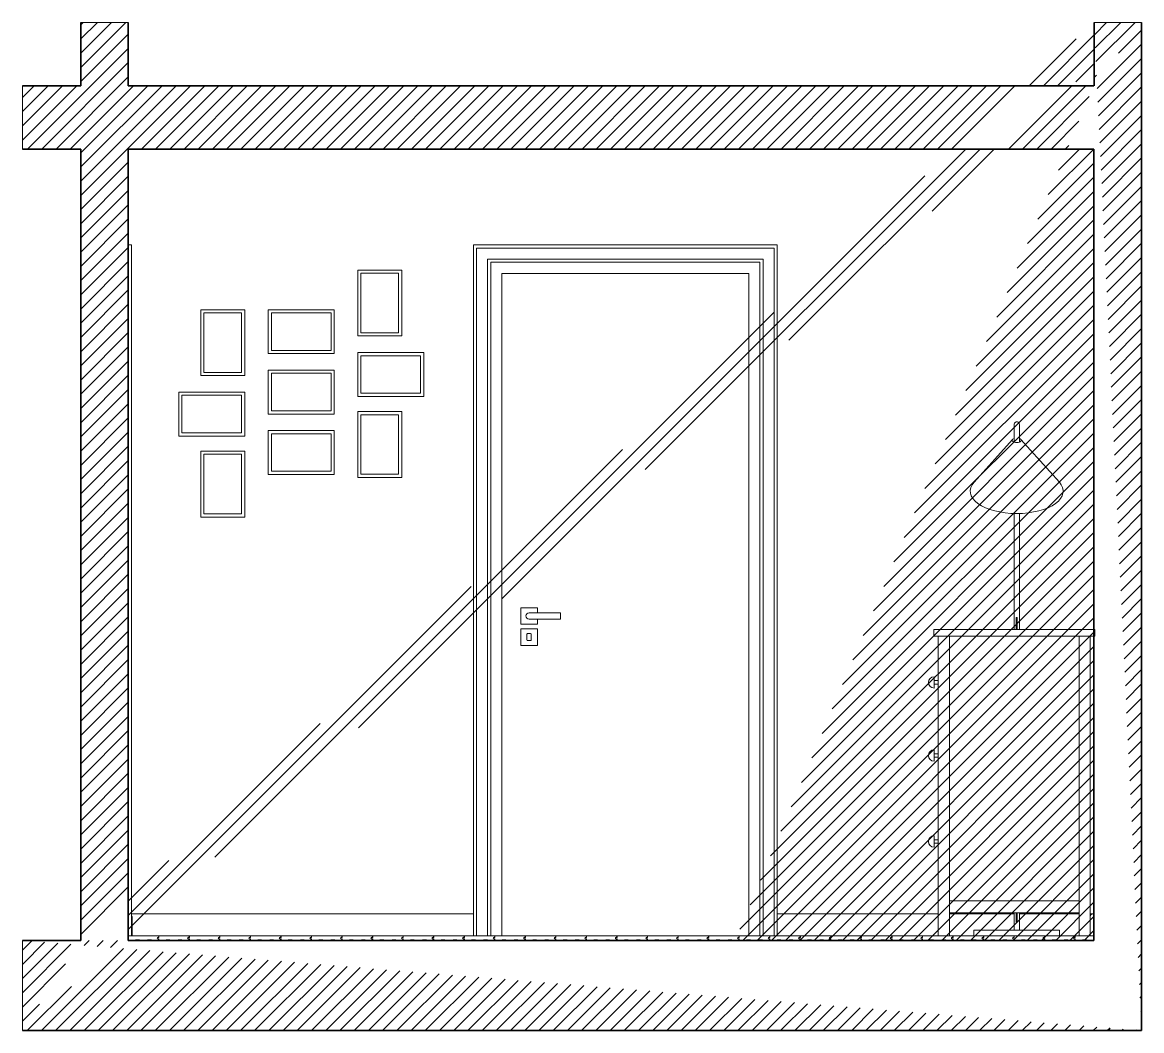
# Model space of a CAD drawing. Header units: millimetres. Extents: x -28732.7 to -28720, y -5761.5 to -5752.1.
# Drawn here: x -28732.738 to -28729.202, y -5755.285 to -5752.1 of the extents above; entities that cross this region are included whole.
import ezdxf

# ---------------------------------------------------------------- set-up
doc = ezdxf.new("R2010")
doc.units = ezdxf.units.MM
doc.layers.get('0').update_dxf_attribs({"lineweight": 13})
doc.layers.get('DEFPOINTS').update_dxf_attribs({"color": 210, "lineweight": 18})
doc.layers.add('A-DOOR-FULL', color=201, linetype='Continuous', lineweight=18)
doc.layers.add('A-SECT-MCUT', color=7, linetype='Continuous', lineweight=35)
doc.layers.add('A-ELEV-MBE4', color=41, linetype='Continuous', lineweight=13, transparency=0.25)
doc.layers.add('A-FURN', color=163, linetype='Continuous', lineweight=13, transparency=0.2)

msp = doc.modelspace()

# ---------------------------------------------------------------- hatches: boundary and pattern name
at = {"layer": 'A-SECT-MCUT', "true_color": 0x939598}
h = msp.add_hatch(dxfattribs=at)
h.set_pattern_fill('ANSI31', color=252, scale=0.01)
h.set_pattern_definition([(45, (-6.325132, -0.29314), (-0.022450640303, 0.022450640303), [])])
h.paths.add_polyline_path([(-28732.403, -5752.4997), (-28732.403, -5754.9997), (-28729.353, -5754.9997), (-28729.353, -5752.4997)], flags=16)
edge = h.paths.add_edge_path()
edge.add_line((-28732.553, -5752.0997), (-28732.403, -5752.0997))
edge.add_line((-28732.553, -5752.0997), (-28732.553, -5752.2997))
edge.add_line((-28732.403, -5752.0997), (-28732.403, -5752.2997))
edge.add_line((-28732.553, -5752.2997), (-28732.7376, -5752.2997))
edge.add_line((-28732.7376, -5752.4997), (-28732.7376, -5752.2997))
edge.add_line((-28732.7376, -5752.4997), (-28732.553, -5752.4997))
edge.add_line((-28732.553, -5752.4997), (-28732.553, -5754.9997))
edge.add_line((-28729.353, -5752.2997), (-28732.403, -5752.2997))
edge.add_line((-28729.3521, -5752.0997), (-28729.3521, -5752.2997))
edge.add_line((-28729.2021, -5752.0997), (-28729.3521, -5752.0997))
edge.add_line((-28729.2021, -5755.2849), (-28729.2021, -5752.0997))
edge.add_line((-28732.7376, -5755.2849), (-28729.2021, -5755.2849))
edge.add_line((-28732.7376, -5754.9997), (-28732.7376, -5755.2849))
edge.add_line((-28732.553, -5754.9997), (-28732.7376, -5754.9997))
edge.add_line((-28732.046, -5754.9997), (-28730.486, -5754.9997))

# ---------------------------------------------------------------- linework, layer by layer
msp.add_line((-28729.353, -5754.9857), (-28729.353, -5754.9997))
for points in [[(-28732.368, -5754.9982), (-28732.38, -5754.9982), (-28732.38, -5754.9997), (-28732.403, -5754.9997), (-28732.403, -5754.9857), (-28732.307, -5754.9857), (-28732.307, -5754.9897), (-28732.309, -5754.9897, 1), (-28732.309, -5754.9957), (-28732.307, -5754.9957), (-28732.307, -5754.9997), (-28732.33, -5754.9997), (-28732.33, -5754.9982), (-28732.342, -5754.9982), (-28732.342, -5754.9997), (-28732.368, -5754.9997)], [(-28732.2715, -5754.9982), (-28732.2835, -5754.9982), (-28732.2835, -5754.9997), (-28732.3065, -5754.9997), (-28732.3065, -5754.9952), (-28732.309, -5754.9952, -1), (-28732.309, -5754.9902), (-28732.3065, -5754.9902), (-28732.3065, -5754.9857), (-28732.2105, -5754.9857), (-28732.2105, -5754.9897), (-28732.2125, -5754.9897, 1), (-28732.2125, -5754.9957), (-28732.2105, -5754.9957), (-28732.2105, -5754.9997), (-28732.2335, -5754.9997), (-28732.2335, -5754.9982), (-28732.2455, -5754.9982), (-28732.2455, -5754.9997), (-28732.2715, -5754.9997)], [(-28732.175, -5754.9982), (-28732.187, -5754.9982), (-28732.187, -5754.9997), (-28732.21, -5754.9997), (-28732.21, -5754.9952), (-28732.2125, -5754.9952, -1), (-28732.2125, -5754.9902), (-28732.21, -5754.9902), (-28732.21, -5754.9857), (-28732.114, -5754.9857), (-28732.114, -5754.9897), (-28732.116, -5754.9897, 1), (-28732.116, -5754.9957), (-28732.114, -5754.9957), (-28732.114, -5754.9997), (-28732.137, -5754.9997), (-28732.137, -5754.9982), (-28732.149, -5754.9982), (-28732.149, -5754.9997), (-28732.175, -5754.9997)], [(-28732.0785, -5754.9982), (-28732.0905, -5754.9982), (-28732.0905, -5754.9997), (-28732.1135, -5754.9997), (-28732.1135, -5754.9952), (-28732.116, -5754.9952, -1), (-28732.116, -5754.9902), (-28732.1135, -5754.9902), (-28732.1135, -5754.9857), (-28732.0175, -5754.9857), (-28732.0175, -5754.9897), (-28732.0195, -5754.9897, 1), (-28732.0195, -5754.9957), (-28732.0175, -5754.9957), (-28732.0175, -5754.9997), (-28732.0405, -5754.9997), (-28732.0405, -5754.9982), (-28732.0525, -5754.9982), (-28732.0525, -5754.9997), (-28732.0785, -5754.9997)], [(-28731.982, -5754.9982), (-28731.994, -5754.9982), (-28731.994, -5754.9997), (-28732.017, -5754.9997), (-28732.017, -5754.9952), (-28732.0195, -5754.9952, -1), (-28732.0195, -5754.9902), (-28732.017, -5754.9902), (-28732.017, -5754.9857), (-28731.921, -5754.9857), (-28731.921, -5754.9897), (-28731.923, -5754.9897, 1), (-28731.923, -5754.9957), (-28731.921, -5754.9957), (-28731.921, -5754.9997), (-28731.944, -5754.9997), (-28731.944, -5754.9982), (-28731.956, -5754.9982), (-28731.956, -5754.9997), (-28731.982, -5754.9997)], [(-28731.8855, -5754.9982), (-28731.8975, -5754.9982), (-28731.8975, -5754.9997), (-28731.9205, -5754.9997), (-28731.9205, -5754.9952), (-28731.923, -5754.9952, -1), (-28731.923, -5754.9902), (-28731.9205, -5754.9902), (-28731.9205, -5754.9857), (-28731.8245, -5754.9857), (-28731.8245, -5754.9897), (-28731.8265, -5754.9897, 1), (-28731.8265, -5754.9957), (-28731.8245, -5754.9957), (-28731.8245, -5754.9997), (-28731.8475, -5754.9997), (-28731.8475, -5754.9982), (-28731.8595, -5754.9982), (-28731.8595, -5754.9997), (-28731.8855, -5754.9997)], [(-28731.789, -5754.9982), (-28731.801, -5754.9982), (-28731.801, -5754.9997), (-28731.824, -5754.9997), (-28731.824, -5754.9952), (-28731.8265, -5754.9952, -1), (-28731.8265, -5754.9902), (-28731.824, -5754.9902), (-28731.824, -5754.9857), (-28731.728, -5754.9857), (-28731.728, -5754.9897), (-28731.73, -5754.9897, 1), (-28731.73, -5754.9957), (-28731.728, -5754.9957), (-28731.728, -5754.9997), (-28731.751, -5754.9997), (-28731.751, -5754.9982), (-28731.763, -5754.9982), (-28731.763, -5754.9997), (-28731.789, -5754.9997)], [(-28731.6925, -5754.9982), (-28731.7045, -5754.9982), (-28731.7045, -5754.9997), (-28731.7275, -5754.9997), (-28731.7275, -5754.9952), (-28731.73, -5754.9952, -1), (-28731.73, -5754.9902), (-28731.7275, -5754.9902), (-28731.7275, -5754.9857), (-28731.6315, -5754.9857), (-28731.6315, -5754.9897), (-28731.6335, -5754.9897, 1), (-28731.6335, -5754.9957), (-28731.6315, -5754.9957), (-28731.6315, -5754.9997), (-28731.6545, -5754.9997), (-28731.6545, -5754.9982), (-28731.6665, -5754.9982), (-28731.6665, -5754.9997), (-28731.6925, -5754.9997)], [(-28731.596, -5754.9982), (-28731.608, -5754.9982), (-28731.608, -5754.9997), (-28731.631, -5754.9997), (-28731.631, -5754.9952), (-28731.6335, -5754.9952, -1), (-28731.6335, -5754.9902), (-28731.631, -5754.9902), (-28731.631, -5754.9857), (-28731.535, -5754.9857), (-28731.535, -5754.9897), (-28731.537, -5754.9897, 1), (-28731.537, -5754.9957), (-28731.535, -5754.9957), (-28731.535, -5754.9997), (-28731.558, -5754.9997), (-28731.558, -5754.9982), (-28731.57, -5754.9982), (-28731.57, -5754.9997), (-28731.596, -5754.9997)], [(-28731.4995, -5754.9982), (-28731.5115, -5754.9982), (-28731.5115, -5754.9997), (-28731.5345, -5754.9997), (-28731.5345, -5754.9952), (-28731.537, -5754.9952, -1), (-28731.537, -5754.9902), (-28731.5345, -5754.9902), (-28731.5345, -5754.9857), (-28731.4385, -5754.9857), (-28731.4385, -5754.9897), (-28731.4405, -5754.9897, 1), (-28731.4405, -5754.9957), (-28731.4385, -5754.9957), (-28731.4385, -5754.9997), (-28731.4615, -5754.9997), (-28731.4615, -5754.9982), (-28731.4735, -5754.9982), (-28731.4735, -5754.9997), (-28731.4995, -5754.9997)], [(-28731.403, -5754.9982), (-28731.415, -5754.9982), (-28731.415, -5754.9997), (-28731.438, -5754.9997), (-28731.438, -5754.9952), (-28731.4405, -5754.9952, -1), (-28731.4405, -5754.9902), (-28731.438, -5754.9902), (-28731.438, -5754.9857), (-28731.342, -5754.9857), (-28731.342, -5754.9897), (-28731.344, -5754.9897, 1), (-28731.344, -5754.9957), (-28731.342, -5754.9957), (-28731.342, -5754.9997), (-28731.365, -5754.9997), (-28731.365, -5754.9982), (-28731.377, -5754.9982), (-28731.377, -5754.9997), (-28731.403, -5754.9997)], [(-28731.3065, -5754.9982), (-28731.3185, -5754.9982), (-28731.3185, -5754.9997), (-28731.3415, -5754.9997), (-28731.3415, -5754.9952), (-28731.344, -5754.9952, -1), (-28731.344, -5754.9902), (-28731.3415, -5754.9902), (-28731.3415, -5754.9857), (-28731.2455, -5754.9857), (-28731.2455, -5754.9897), (-28731.2475, -5754.9897, 1), (-28731.2475, -5754.9957), (-28731.2455, -5754.9957), (-28731.2455, -5754.9997), (-28731.2685, -5754.9997), (-28731.2685, -5754.9982), (-28731.2805, -5754.9982), (-28731.2805, -5754.9997), (-28731.3065, -5754.9997)], [(-28731.21, -5754.9982), (-28731.222, -5754.9982), (-28731.222, -5754.9997), (-28731.245, -5754.9997), (-28731.245, -5754.9952), (-28731.2475, -5754.9952, -1), (-28731.2475, -5754.9902), (-28731.245, -5754.9902), (-28731.245, -5754.9857), (-28731.149, -5754.9857), (-28731.149, -5754.9897), (-28731.151, -5754.9897, 1), (-28731.151, -5754.9957), (-28731.149, -5754.9957), (-28731.149, -5754.9997), (-28731.172, -5754.9997), (-28731.172, -5754.9982), (-28731.184, -5754.9982), (-28731.184, -5754.9997), (-28731.21, -5754.9997)], [(-28731.1135, -5754.9982), (-28731.1255, -5754.9982), (-28731.1255, -5754.9997), (-28731.1485, -5754.9997), (-28731.1485, -5754.9952), (-28731.151, -5754.9952, -1), (-28731.151, -5754.9902), (-28731.1485, -5754.9902), (-28731.1485, -5754.9857), (-28731.0525, -5754.9857), (-28731.0525, -5754.9897), (-28731.0545, -5754.9897, 1), (-28731.0545, -5754.9957), (-28731.0525, -5754.9957), (-28731.0525, -5754.9997), (-28731.0755, -5754.9997), (-28731.0755, -5754.9982), (-28731.0875, -5754.9982), (-28731.0875, -5754.9997), (-28731.1135, -5754.9997)], [(-28731.017, -5754.9982), (-28731.029, -5754.9982), (-28731.029, -5754.9997), (-28731.052, -5754.9997), (-28731.052, -5754.9952), (-28731.0545, -5754.9952, -1), (-28731.0545, -5754.9902), (-28731.052, -5754.9902), (-28731.052, -5754.9857), (-28730.956, -5754.9857), (-28730.956, -5754.9897), (-28730.958, -5754.9897, 1), (-28730.958, -5754.9957), (-28730.956, -5754.9957), (-28730.956, -5754.9997), (-28730.979, -5754.9997), (-28730.979, -5754.9982), (-28730.991, -5754.9982), (-28730.991, -5754.9997), (-28731.017, -5754.9997)], [(-28730.9205, -5754.9982), (-28730.9325, -5754.9982), (-28730.9325, -5754.9997), (-28730.9555, -5754.9997), (-28730.9555, -5754.9952), (-28730.958, -5754.9952, -1), (-28730.958, -5754.9902), (-28730.9555, -5754.9902), (-28730.9555, -5754.9857), (-28730.8595, -5754.9857), (-28730.8595, -5754.9897), (-28730.8615, -5754.9897, 1), (-28730.8615, -5754.9957), (-28730.8595, -5754.9957), (-28730.8595, -5754.9997), (-28730.8825, -5754.9997), (-28730.8825, -5754.9982), (-28730.8945, -5754.9982), (-28730.8945, -5754.9997), (-28730.9205, -5754.9997)], [(-28730.824, -5754.9982), (-28730.836, -5754.9982), (-28730.836, -5754.9997), (-28730.859, -5754.9997), (-28730.859, -5754.9952), (-28730.8615, -5754.9952, -1), (-28730.8615, -5754.9902), (-28730.859, -5754.9902), (-28730.859, -5754.9857), (-28730.763, -5754.9857), (-28730.763, -5754.9897), (-28730.765, -5754.9897, 1), (-28730.765, -5754.9957), (-28730.763, -5754.9957), (-28730.763, -5754.9997), (-28730.786, -5754.9997), (-28730.786, -5754.9982), (-28730.798, -5754.9982), (-28730.798, -5754.9997), (-28730.824, -5754.9997)], [(-28730.7275, -5754.9982), (-28730.7395, -5754.9982), (-28730.7395, -5754.9997), (-28730.7625, -5754.9997), (-28730.7625, -5754.9952), (-28730.765, -5754.9952, -1), (-28730.765, -5754.9902), (-28730.7625, -5754.9902), (-28730.7625, -5754.9857), (-28730.6665, -5754.9857), (-28730.6665, -5754.9897), (-28730.6685, -5754.9897, 1), (-28730.6685, -5754.9957), (-28730.6665, -5754.9957), (-28730.6665, -5754.9997), (-28730.6895, -5754.9997), (-28730.6895, -5754.9982), (-28730.7015, -5754.9982), (-28730.7015, -5754.9997), (-28730.7275, -5754.9997)], [(-28730.631, -5754.9982), (-28730.643, -5754.9982), (-28730.643, -5754.9997), (-28730.666, -5754.9997), (-28730.666, -5754.9952), (-28730.6685, -5754.9952, -1), (-28730.6685, -5754.9902), (-28730.666, -5754.9902), (-28730.666, -5754.9857), (-28730.57, -5754.9857), (-28730.57, -5754.9897), (-28730.572, -5754.9897, 1), (-28730.572, -5754.9957), (-28730.57, -5754.9957), (-28730.57, -5754.9997), (-28730.593, -5754.9997), (-28730.593, -5754.9982), (-28730.605, -5754.9982), (-28730.605, -5754.9997), (-28730.631, -5754.9997)], [(-28730.5345, -5754.9982), (-28730.5465, -5754.9982), (-28730.5465, -5754.9997), (-28730.5695, -5754.9997), (-28730.5695, -5754.9952), (-28730.572, -5754.9952, -1), (-28730.572, -5754.9902), (-28730.5695, -5754.9902), (-28730.5695, -5754.9857), (-28730.4735, -5754.9857), (-28730.4735, -5754.9897), (-28730.4755, -5754.9897, 1), (-28730.4755, -5754.9957), (-28730.4735, -5754.9957), (-28730.4735, -5754.9997), (-28730.4965, -5754.9997), (-28730.4965, -5754.9982), (-28730.5085, -5754.9982), (-28730.5085, -5754.9997), (-28730.5345, -5754.9997)], [(-28730.438, -5754.9982), (-28730.45, -5754.9982), (-28730.45, -5754.9997), (-28730.473, -5754.9997), (-28730.473, -5754.9952), (-28730.4755, -5754.9952, -1), (-28730.4755, -5754.9902), (-28730.473, -5754.9902), (-28730.473, -5754.9857), (-28730.377, -5754.9857), (-28730.377, -5754.9897), (-28730.379, -5754.9897, 1), (-28730.379, -5754.9957), (-28730.377, -5754.9957), (-28730.377, -5754.9997), (-28730.4, -5754.9997), (-28730.4, -5754.9982), (-28730.412, -5754.9982), (-28730.412, -5754.9997), (-28730.438, -5754.9997)], [(-28730.3415, -5754.9982), (-28730.3535, -5754.9982), (-28730.3535, -5754.9997), (-28730.3765, -5754.9997), (-28730.3765, -5754.9952), (-28730.379, -5754.9952, -1), (-28730.379, -5754.9902), (-28730.3765, -5754.9902), (-28730.3765, -5754.9857), (-28730.2805, -5754.9857), (-28730.2805, -5754.9897), (-28730.2825, -5754.9897, 1), (-28730.2825, -5754.9957), (-28730.2805, -5754.9957), (-28730.2805, -5754.9997), (-28730.3035, -5754.9997), (-28730.3035, -5754.9982), (-28730.3155, -5754.9982), (-28730.3155, -5754.9997), (-28730.3415, -5754.9997)], [(-28730.245, -5754.9982), (-28730.257, -5754.9982), (-28730.257, -5754.9997), (-28730.28, -5754.9997), (-28730.28, -5754.9952), (-28730.2825, -5754.9952, -1), (-28730.2825, -5754.9902), (-28730.28, -5754.9902), (-28730.28, -5754.9857), (-28730.184, -5754.9857), (-28730.184, -5754.9897), (-28730.186, -5754.9897, 1), (-28730.186, -5754.9957), (-28730.184, -5754.9957), (-28730.184, -5754.9997), (-28730.207, -5754.9997), (-28730.207, -5754.9982), (-28730.219, -5754.9982), (-28730.219, -5754.9997), (-28730.245, -5754.9997)], [(-28730.1485, -5754.9982), (-28730.1605, -5754.9982), (-28730.1605, -5754.9997), (-28730.1835, -5754.9997), (-28730.1835, -5754.9952), (-28730.186, -5754.9952, -1), (-28730.186, -5754.9902), (-28730.1835, -5754.9902), (-28730.1835, -5754.9857), (-28730.0875, -5754.9857), (-28730.0875, -5754.9897), (-28730.0895, -5754.9897, 1), (-28730.0895, -5754.9957), (-28730.0875, -5754.9957), (-28730.0875, -5754.9997), (-28730.1105, -5754.9997), (-28730.1105, -5754.9982), (-28730.1225, -5754.9982), (-28730.1225, -5754.9997), (-28730.1485, -5754.9997)], [(-28730.052, -5754.9982), (-28730.064, -5754.9982), (-28730.064, -5754.9997), (-28730.087, -5754.9997), (-28730.087, -5754.9952), (-28730.0895, -5754.9952, -1), (-28730.0895, -5754.9902), (-28730.087, -5754.9902), (-28730.087, -5754.9857), (-28729.991, -5754.9857), (-28729.991, -5754.9897), (-28729.993, -5754.9897, 1), (-28729.993, -5754.9957), (-28729.991, -5754.9957), (-28729.991, -5754.9997), (-28730.014, -5754.9997), (-28730.014, -5754.9982), (-28730.026, -5754.9982), (-28730.026, -5754.9997), (-28730.052, -5754.9997)], [(-28729.9555, -5754.9982), (-28729.9675, -5754.9982), (-28729.9675, -5754.9997), (-28729.9905, -5754.9997), (-28729.9905, -5754.9952), (-28729.993, -5754.9952, -1), (-28729.993, -5754.9902), (-28729.9905, -5754.9902), (-28729.9905, -5754.9857), (-28729.8945, -5754.9857), (-28729.8945, -5754.9897), (-28729.8965, -5754.9897, 1), (-28729.8965, -5754.9957), (-28729.8945, -5754.9957), (-28729.8945, -5754.9997), (-28729.9175, -5754.9997), (-28729.9175, -5754.9982), (-28729.9295, -5754.9982), (-28729.9295, -5754.9997), (-28729.9555, -5754.9997)], [(-28729.859, -5754.9982), (-28729.871, -5754.9982), (-28729.871, -5754.9997), (-28729.894, -5754.9997), (-28729.894, -5754.9952), (-28729.8965, -5754.9952, -1), (-28729.8965, -5754.9902), (-28729.894, -5754.9902), (-28729.894, -5754.9857), (-28729.798, -5754.9857), (-28729.798, -5754.9897), (-28729.8, -5754.9897, 1), (-28729.8, -5754.9957), (-28729.798, -5754.9957), (-28729.798, -5754.9997), (-28729.821, -5754.9997), (-28729.821, -5754.9982), (-28729.833, -5754.9982), (-28729.833, -5754.9997), (-28729.859, -5754.9997)], [(-28729.7625, -5754.9982), (-28729.7745, -5754.9982), (-28729.7745, -5754.9997), (-28729.7975, -5754.9997), (-28729.7975, -5754.9952), (-28729.8, -5754.9952, -1), (-28729.8, -5754.9902), (-28729.7975, -5754.9902), (-28729.7975, -5754.9857), (-28729.7015, -5754.9857), (-28729.7015, -5754.9897), (-28729.7035, -5754.9897, 1), (-28729.7035, -5754.9957), (-28729.7015, -5754.9957), (-28729.7015, -5754.9997), (-28729.7245, -5754.9997), (-28729.7245, -5754.9982), (-28729.7365, -5754.9982), (-28729.7365, -5754.9997), (-28729.7625, -5754.9997)], [(-28729.666, -5754.9982), (-28729.678, -5754.9982), (-28729.678, -5754.9997), (-28729.701, -5754.9997), (-28729.701, -5754.9952), (-28729.7035, -5754.9952, -1), (-28729.7035, -5754.9902), (-28729.701, -5754.9902), (-28729.701, -5754.9857), (-28729.605, -5754.9857), (-28729.605, -5754.9897), (-28729.607, -5754.9897, 1), (-28729.607, -5754.9957), (-28729.605, -5754.9957), (-28729.605, -5754.9997), (-28729.628, -5754.9997), (-28729.628, -5754.9982), (-28729.64, -5754.9982), (-28729.64, -5754.9997), (-28729.666, -5754.9997)], [(-28729.5695, -5754.9982), (-28729.5815, -5754.9982), (-28729.5815, -5754.9997), (-28729.6045, -5754.9997), (-28729.6045, -5754.9952), (-28729.607, -5754.9952, -1), (-28729.607, -5754.9902), (-28729.6045, -5754.9902), (-28729.6045, -5754.9857), (-28729.5085, -5754.9857), (-28729.5085, -5754.9897), (-28729.5105, -5754.9897, 1), (-28729.5105, -5754.9957), (-28729.5085, -5754.9957), (-28729.5085, -5754.9997), (-28729.5315, -5754.9997), (-28729.5315, -5754.9982), (-28729.5435, -5754.9982), (-28729.5435, -5754.9997), (-28729.5695, -5754.9997)], [(-28729.473, -5754.9982), (-28729.485, -5754.9982), (-28729.485, -5754.9997), (-28729.508, -5754.9997), (-28729.508, -5754.9952), (-28729.5105, -5754.9952, -1), (-28729.5105, -5754.9902), (-28729.508, -5754.9902), (-28729.508, -5754.9857), (-28729.412, -5754.9857), (-28729.412, -5754.9897), (-28729.414, -5754.9897, 1), (-28729.414, -5754.9957), (-28729.412, -5754.9957), (-28729.412, -5754.9997), (-28729.435, -5754.9997), (-28729.435, -5754.9982), (-28729.447, -5754.9982), (-28729.447, -5754.9997), (-28729.473, -5754.9997)]]:
    msp.add_lwpolyline(points, format="xyb", close=True)
msp.add_lwpolyline([(-28729.353, -5754.9997), (-28729.3765, -5754.9997), (-28729.3765, -5754.9982), (-28729.3885, -5754.9982), (-28729.3885, -5754.9997), (-28729.4115, -5754.9997), (-28729.4115, -5754.9952), (-28729.414, -5754.9952, -1), (-28729.414, -5754.9902), (-28729.4115, -5754.9902), (-28729.4115, -5754.9857), (-28729.353, -5754.9857)], format="xyb")
at = {"layer": 'A-DOOR-FULL'}
for p, q in [((-28732.403, -5752.8022), (-28732.393, -5752.8022)), ((-28732.393, -5752.8022), (-28732.3929, -5754.9857)), ((-28730.353, -5752.8027), (-28731.313, -5752.8027)), ((-28731.313, -5752.8027), (-28731.313, -5754.9857)), ((-28731.303, -5752.8127), (-28731.303, -5754.9857)), ((-28730.363, -5752.8127), (-28731.303, -5752.8127)), ((-28730.363, -5752.8127), (-28730.363, -5754.9857)), ((-28730.353, -5752.8027), (-28730.353, -5754.9857)), ((-28731.268, -5752.8477), (-28731.268, -5754.9857)), ((-28730.398, -5752.8477), (-28731.268, -5752.8477)), ((-28731.258, -5752.8577), (-28731.258, -5754.9857)), ((-28730.408, -5752.8577), (-28731.258, -5752.8577)), ((-28730.408, -5752.8577), (-28730.408, -5754.9857)), ((-28730.398, -5752.8477), (-28730.398, -5754.9857)), ((-28730.443, -5752.8927), (-28731.223, -5752.8927)), ((-28731.223, -5752.8927), (-28731.223, -5754.9857)), ((-28730.443, -5752.8927), (-28730.443, -5754.9857))]:
    msp.add_line(p, q, dxfattribs=at)
for points in [[(-28731.163, -5753.9488), (-28731.1109, -5753.9488)], [(-28731.163, -5753.9488), (-28731.163, -5754.0008), (-28731.1109, -5754.0008), (-28731.1109, -5753.9847)], [(-28731.1109, -5753.9649), (-28731.1109, -5753.9488)], [(-28731.137, -5753.9649), (-28731.038, -5753.9649)], [(-28731.137, -5753.9847), (-28731.038, -5753.9847)], [(-28731.038, -5753.9649), (-28731.038, -5753.9847)], [(-28731.163, -5754.0157), (-28731.1109, -5754.0157), (-28731.1109, -5754.0678), (-28731.163, -5754.0678)], [(-28731.163, -5754.0157), (-28731.163, -5754.0678)], [(-28731.1439, -5754.0328), (-28731.1439, -5754.0507)], [(-28731.132, -5754.0308), (-28731.1419, -5754.0308)], [(-28731.132, -5754.0527), (-28731.1419, -5754.0527)], [(-28731.13, -5754.0328), (-28731.13, -5754.0507)]]:
    msp.add_lwpolyline(points, dxfattribs=at)
msp.add_arc((-28731.137, -5753.9748), 0.00992, 90, 270, dxfattribs=at)
for points in [[(-28731.1419, -5754.0308), (-28731.1428, -5754.0308), (-28731.1439, -5754.0319), (-28731.1439, -5754.0328)], [(-28731.1419, -5754.0527), (-28731.1428, -5754.0527), (-28731.1439, -5754.0516), (-28731.1439, -5754.0507)], [(-28731.13, -5754.0328), (-28731.13, -5754.0319), (-28731.1311, -5754.0308), (-28731.132, -5754.0308)], [(-28731.13, -5754.0507), (-28731.13, -5754.0516), (-28731.1311, -5754.0527), (-28731.132, -5754.0527)]]:
    msp.add_open_spline(points, degree=3, dxfattribs=at)
at = {"layer": 'A-ELEV-MBE4'}
for p, q in [((-28729.6047, -5753.3675), (-28729.6051, -5753.3693)), ((-28729.6051, -5753.3693), (-28729.6051, -5753.3703)), ((-28729.6051, -5753.3704), (-28729.6051, -5753.3703)), ((-28729.6051, -5753.3703), (-28729.6051, -5753.3703)), ((-28729.6051, -5753.3703), (-28729.6051, -5753.3703)), ((-28729.6051, -5753.3703), (-28729.6051, -5753.3704)), ((-28729.6051, -5753.3705), (-28729.6051, -5753.3704)), ((-28729.6051, -5753.3704), (-28729.6051, -5753.3704)), ((-28729.6051, -5753.3704), (-28729.6051, -5753.3705)), ((-28729.6051, -5753.3706), (-28729.6051, -5753.3705)), ((-28729.6051, -5753.3705), (-28729.6051, -5753.3705)), ((-28729.6051, -5753.3705), (-28729.6051, -5753.3707)), ((-28729.6051, -5753.3707), (-28729.6051, -5753.3706)), ((-28729.6051, -5753.3709), (-28729.6051, -5753.3707)), ((-28729.6051, -5753.3707), (-28729.6051, -5753.3746)), ((-28729.6051, -5753.371), (-28729.6051, -5753.3709)), ((-28729.6051, -5753.3712), (-28729.6051, -5753.371)), ((-28729.6051, -5753.3715), (-28729.6051, -5753.3712)), ((-28729.6051, -5753.3717), (-28729.6051, -5753.3715)), ((-28729.6051, -5753.3719), (-28729.6051, -5753.3717)), ((-28729.6051, -5753.3722), (-28729.6051, -5753.3719)), ((-28729.6051, -5753.3725), (-28729.6051, -5753.3722)), ((-28729.6051, -5753.3728), (-28729.6051, -5753.3725)), ((-28729.6051, -5753.3731), (-28729.6051, -5753.3728)), ((-28729.6051, -5753.3735), (-28729.6051, -5753.3731)), ((-28729.6051, -5753.3738), (-28729.6051, -5753.3735)), ((-28729.6051, -5753.3742), (-28729.6051, -5753.3738)), ((-28729.6051, -5753.3745), (-28729.6051, -5753.3742)), ((-28729.6051, -5753.3749), (-28729.6051, -5753.3745)), ((-28729.6051, -5753.3746), (-28729.6051, -5753.3821)), ((-28729.6051, -5753.3753), (-28729.6051, -5753.3749)), ((-28729.6051, -5753.3757), (-28729.6051, -5753.3753)), ((-28729.6051, -5753.3761), (-28729.6051, -5753.3757)), ((-28729.6051, -5753.3765), (-28729.6051, -5753.3761)), ((-28729.6051, -5753.3769), (-28729.6051, -5753.3765)), ((-28729.6051, -5753.3773), (-28729.6051, -5753.3769)), ((-28729.6051, -5753.3777), (-28729.6051, -5753.3773)), ((-28729.6051, -5753.3782), (-28729.6051, -5753.3777)), ((-28729.6051, -5753.3786), (-28729.6051, -5753.3782)), ((-28729.6051, -5753.3791), (-28729.6051, -5753.3786)), ((-28729.6051, -5753.3795), (-28729.6051, -5753.3791)), ((-28729.6051, -5753.38), (-28729.6051, -5753.3795)), ((-28729.6051, -5753.3805), (-28729.6051, -5753.38)), ((-28729.6051, -5753.381), (-28729.6051, -5753.3805)), ((-28729.6051, -5753.3815), (-28729.6051, -5753.381)), ((-28729.6051, -5753.3821), (-28729.6051, -5753.3815)), ((-28729.6051, -5753.3826), (-28729.6051, -5753.3821)), ((-28729.6051, -5753.3821), (-28729.6051, -5753.3935)), ((-28729.6051, -5753.3832), (-28729.6051, -5753.3826)), ((-28729.6051, -5753.3838), (-28729.6051, -5753.3832)), ((-28729.6051, -5753.3844), (-28729.6051, -5753.3838)), ((-28729.6051, -5753.385), (-28729.6051, -5753.3844)), ((-28729.6051, -5753.3856), (-28729.6051, -5753.385)), ((-28729.6051, -5753.3863), (-28729.6051, -5753.3856)), ((-28729.6051, -5753.387), (-28729.6051, -5753.3863)), ((-28729.6051, -5753.3876), (-28729.6051, -5753.387)), ((-28729.6051, -5753.3884), (-28729.6051, -5753.3876)), ((-28729.6051, -5753.3891), (-28729.6051, -5753.3884)), ((-28729.6051, -5753.3898), (-28729.6051, -5753.3891)), ((-28729.6051, -5753.3906), (-28729.6051, -5753.3898)), ((-28729.6039, -5753.3659), (-28729.6047, -5753.3675)), ((-28729.6029, -5753.3645), (-28729.6039, -5753.3659)), ((-28729.6016, -5753.3633), (-28729.6029, -5753.3645)), ((-28729.6, -5753.3625), (-28729.6016, -5753.3633)), ((-28729.5983, -5753.3619), (-28729.6, -5753.3625)), ((-28729.5966, -5753.3618), (-28729.5983, -5753.3619)), ((-28729.5946, -5753.362), (-28729.5966, -5753.3618)), ((-28729.5925, -5753.3628), (-28729.5946, -5753.362)), ((-28729.5913, -5753.3636), (-28729.5925, -5753.3628)), ((-28729.59, -5753.3648), (-28729.5913, -5753.3636)), ((-28729.589, -5753.3662), (-28729.59, -5753.3648)), ((-28729.5884, -5753.3679), (-28729.589, -5753.3662)), ((-28729.588, -5753.3696), (-28729.5884, -5753.3679)), ((-28729.588, -5753.3703), (-28729.588, -5753.3696)), ((-28729.588, -5753.3704), (-28729.588, -5753.3703)), ((-28729.588, -5753.3703), (-28729.588, -5753.3703)), ((-28729.588, -5753.3703), (-28729.588, -5753.3703)), ((-28729.588, -5753.3703), (-28729.588, -5753.3704)), ((-28729.588, -5753.3705), (-28729.588, -5753.3704)), ((-28729.588, -5753.3704), (-28729.588, -5753.3704)), ((-28729.588, -5753.3704), (-28729.588, -5753.3705)), ((-28729.588, -5753.3706), (-28729.588, -5753.3705)), ((-28729.588, -5753.3705), (-28729.588, -5753.3705)), ((-28729.588, -5753.3705), (-28729.588, -5753.3707)), ((-28729.588, -5753.3707), (-28729.588, -5753.3706)), ((-28729.588, -5753.3709), (-28729.588, -5753.3707)), ((-28729.588, -5753.3707), (-28729.588, -5753.3746)), ((-28729.588, -5753.371), (-28729.588, -5753.3709)), ((-28729.588, -5753.3712), (-28729.588, -5753.371)), ((-28729.588, -5753.3715), (-28729.588, -5753.3712)), ((-28729.588, -5753.3717), (-28729.588, -5753.3715)), ((-28729.588, -5753.3719), (-28729.588, -5753.3717)), ((-28729.588, -5753.3722), (-28729.588, -5753.3719)), ((-28729.588, -5753.3725), (-28729.588, -5753.3722)), ((-28729.588, -5753.3728), (-28729.588, -5753.3725)), ((-28729.588, -5753.3731), (-28729.588, -5753.3728)), ((-28729.588, -5753.3735), (-28729.588, -5753.3731)), ((-28729.588, -5753.3738), (-28729.588, -5753.3735)), ((-28729.588, -5753.3742), (-28729.588, -5753.3738)), ((-28729.588, -5753.3745), (-28729.588, -5753.3742)), ((-28729.588, -5753.3749), (-28729.588, -5753.3745)), ((-28729.588, -5753.3746), (-28729.588, -5753.3821)), ((-28729.588, -5753.3753), (-28729.588, -5753.3749)), ((-28729.588, -5753.3757), (-28729.588, -5753.3753)), ((-28729.588, -5753.3761), (-28729.588, -5753.3757)), ((-28729.588, -5753.3765), (-28729.588, -5753.3761)), ((-28729.588, -5753.3769), (-28729.588, -5753.3765)), ((-28729.588, -5753.3773), (-28729.588, -5753.3769)), ((-28729.588, -5753.3777), (-28729.588, -5753.3773)), ((-28729.588, -5753.3782), (-28729.588, -5753.3777)), ((-28729.588, -5753.3786), (-28729.588, -5753.3782)), ((-28729.588, -5753.3791), (-28729.588, -5753.3786)), ((-28729.588, -5753.3795), (-28729.588, -5753.3791)), ((-28729.588, -5753.38), (-28729.588, -5753.3795)), ((-28729.588, -5753.3805), (-28729.588, -5753.38)), ((-28729.588, -5753.381), (-28729.588, -5753.3805)), ((-28729.588, -5753.3815), (-28729.588, -5753.381)), ((-28729.588, -5753.3821), (-28729.588, -5753.3815)), ((-28729.588, -5753.3826), (-28729.588, -5753.3821)), ((-28729.588, -5753.3821), (-28729.588, -5753.3935)), ((-28729.588, -5753.3832), (-28729.588, -5753.3826)), ((-28729.588, -5753.3838), (-28729.588, -5753.3832)), ((-28729.588, -5753.3844), (-28729.588, -5753.3838)), ((-28729.588, -5753.385), (-28729.588, -5753.3844)), ((-28729.588, -5753.3856), (-28729.588, -5753.385)), ((-28729.588, -5753.3863), (-28729.588, -5753.3856)), ((-28729.588, -5753.387), (-28729.588, -5753.3863)), ((-28729.588, -5753.3876), (-28729.588, -5753.387)), ((-28729.588, -5753.3884), (-28729.588, -5753.3876)), ((-28729.588, -5753.3891), (-28729.588, -5753.3884)), ((-28729.588, -5753.3898), (-28729.588, -5753.3891)), ((-28729.588, -5753.3906), (-28729.588, -5753.3898)), ((-28729.6099, -5753.417), (-28729.7313, -5753.5526)), ((-28729.6051, -5753.3913), (-28729.6051, -5753.3906)), ((-28729.6051, -5753.3921), (-28729.6051, -5753.3913)), ((-28729.6051, -5753.3929), (-28729.6051, -5753.3921)), ((-28729.6051, -5753.3937), (-28729.6051, -5753.3929)), ((-28729.6051, -5753.3935), (-28729.6051, -5753.4087)), ((-28729.6051, -5753.3946), (-28729.6051, -5753.3937)), ((-28729.6051, -5753.3954), (-28729.6051, -5753.3946)), ((-28729.6051, -5753.3963), (-28729.6051, -5753.3954)), ((-28729.6051, -5753.3972), (-28729.6051, -5753.3963)), ((-28729.6051, -5753.398), (-28729.6051, -5753.3972)), ((-28729.6051, -5753.3989), (-28729.6051, -5753.398)), ((-28729.6051, -5753.3999), (-28729.6051, -5753.3989)), ((-28729.6051, -5753.4008), (-28729.6051, -5753.3999)), ((-28729.6051, -5753.4017), (-28729.6051, -5753.4008)), ((-28729.6051, -5753.4027), (-28729.6051, -5753.4017)), ((-28729.6051, -5753.4036), (-28729.6051, -5753.4027)), ((-28729.6051, -5753.4046), (-28729.6051, -5753.4036)), ((-28729.6051, -5753.4056), (-28729.6051, -5753.4046)), ((-28729.6051, -5753.4066), (-28729.6051, -5753.4056)), ((-28729.6051, -5753.4076), (-28729.6051, -5753.4066)), ((-28729.6051, -5753.4087), (-28729.6051, -5753.4076)), ((-28729.6051, -5753.4097), (-28729.6051, -5753.4087)), ((-28729.6051, -5753.4087), (-28729.6051, -5753.425)), ((-28729.6051, -5753.4108), (-28729.6051, -5753.4097)), ((-28729.6051, -5753.4119), (-28729.6051, -5753.4108)), ((-28729.6051, -5753.4129), (-28729.6051, -5753.4119)), ((-28729.6051, -5753.414), (-28729.6051, -5753.4129)), ((-28729.6051, -5753.4151), (-28729.6051, -5753.414)), ((-28729.6051, -5753.4163), (-28729.6051, -5753.4151)), ((-28729.6051, -5753.4174), (-28729.6051, -5753.4163)), ((-28729.6051, -5753.4185), (-28729.6051, -5753.4174)), ((-28729.6051, -5753.4197), (-28729.6051, -5753.4185)), ((-28729.6051, -5753.4209), (-28729.6051, -5753.4197)), ((-28729.6051, -5753.4221), (-28729.6051, -5753.4209)), ((-28729.6051, -5753.4232), (-28729.6051, -5753.4221)), ((-28729.6051, -5753.4244), (-28729.6051, -5753.4232)), ((-28729.6051, -5753.4255), (-28729.6051, -5753.4244)), ((-28729.588, -5753.3913), (-28729.588, -5753.3906)), ((-28729.588, -5753.3921), (-28729.588, -5753.3913)), ((-28729.588, -5753.3929), (-28729.588, -5753.3921)), ((-28729.588, -5753.3937), (-28729.588, -5753.3929)), ((-28729.588, -5753.3935), (-28729.588, -5753.4087)), ((-28729.588, -5753.3946), (-28729.588, -5753.3937)), ((-28729.588, -5753.3954), (-28729.588, -5753.3946)), ((-28729.588, -5753.3963), (-28729.588, -5753.3954)), ((-28729.588, -5753.3972), (-28729.588, -5753.3963)), ((-28729.588, -5753.398), (-28729.588, -5753.3972)), ((-28729.588, -5753.3989), (-28729.588, -5753.398)), ((-28729.588, -5753.3999), (-28729.588, -5753.3989)), ((-28729.588, -5753.4008), (-28729.588, -5753.3999)), ((-28729.588, -5753.4017), (-28729.588, -5753.4008)), ((-28729.588, -5753.4027), (-28729.588, -5753.4017)), ((-28729.588, -5753.4036), (-28729.588, -5753.4027)), ((-28729.588, -5753.4046), (-28729.588, -5753.4036)), ((-28729.588, -5753.4056), (-28729.588, -5753.4046)), ((-28729.588, -5753.4066), (-28729.588, -5753.4056)), ((-28729.588, -5753.4076), (-28729.588, -5753.4066)), ((-28729.588, -5753.4087), (-28729.588, -5753.4076)), ((-28729.588, -5753.4097), (-28729.588, -5753.4087)), ((-28729.588, -5753.4087), (-28729.588, -5753.425)), ((-28729.588, -5753.4108), (-28729.588, -5753.4097)), ((-28729.588, -5753.4119), (-28729.588, -5753.4108)), ((-28729.588, -5753.4129), (-28729.588, -5753.4119)), ((-28729.588, -5753.414), (-28729.588, -5753.4129)), ((-28729.588, -5753.4151), (-28729.588, -5753.414)), ((-28729.588, -5753.4163), (-28729.588, -5753.4151)), ((-28729.588, -5753.4174), (-28729.588, -5753.4163)), ((-28729.588, -5753.4185), (-28729.588, -5753.4174)), ((-28729.588, -5753.4197), (-28729.588, -5753.4185)), ((-28729.588, -5753.4209), (-28729.588, -5753.4197)), ((-28729.588, -5753.4221), (-28729.588, -5753.4209)), ((-28729.588, -5753.4232), (-28729.588, -5753.4221)), ((-28729.588, -5753.4244), (-28729.588, -5753.4232)), ((-28729.588, -5753.4255), (-28729.588, -5753.4244)), ((-28729.4618, -5753.5526), (-28729.5832, -5753.417)), ((-28729.6051, -5753.6522), (-28729.6051, -5753.6512)), ((-28729.6051, -5753.6512), (-28729.6051, -5753.6512)), ((-28729.6051, -5753.6531), (-28729.6051, -5753.6522)), ((-28729.6051, -5753.6541), (-28729.6051, -5753.6531)), ((-28729.6051, -5753.655), (-28729.6051, -5753.6541)), ((-28729.6051, -5753.656), (-28729.6051, -5753.655)), ((-28729.6051, -5753.657), (-28729.6051, -5753.656)), ((-28729.6051, -5753.658), (-28729.6051, -5753.657)), ((-28729.6051, -5753.659), (-28729.6051, -5753.658)), ((-28729.6051, -5753.66), (-28729.6051, -5753.659)), ((-28729.6051, -5753.661), (-28729.6051, -5753.66)), ((-28729.6051, -5753.6621), (-28729.6051, -5753.661)), ((-28729.6051, -5753.6631), (-28729.6051, -5753.6621)), ((-28729.6051, -5753.6642), (-28729.6051, -5753.6631)), ((-28729.6051, -5753.6653), (-28729.6051, -5753.6642)), ((-28729.6051, -5753.6664), (-28729.6051, -5753.6653)), ((-28729.6051, -5753.6675), (-28729.6051, -5753.6664)), ((-28729.6051, -5753.6687), (-28729.6051, -5753.6675)), ((-28729.6051, -5753.6698), (-28729.6051, -5753.6687)), ((-28729.6051, -5753.671), (-28729.6051, -5753.6698)), ((-28729.6051, -5753.6722), (-28729.6051, -5753.671)), ((-28729.6051, -5753.6841), (-28729.6051, -5753.6722)), ((-28729.588, -5753.6522), (-28729.588, -5753.6512)), ((-28729.588, -5753.6512), (-28729.588, -5753.6512)), ((-28729.588, -5753.6531), (-28729.588, -5753.6522)), ((-28729.588, -5753.6541), (-28729.588, -5753.6531)), ((-28729.588, -5753.655), (-28729.588, -5753.6541)), ((-28729.588, -5753.656), (-28729.588, -5753.655)), ((-28729.588, -5753.657), (-28729.588, -5753.656)), ((-28729.588, -5753.658), (-28729.588, -5753.657)), ((-28729.588, -5753.659), (-28729.588, -5753.658)), ((-28729.588, -5753.66), (-28729.588, -5753.659)), ((-28729.588, -5753.661), (-28729.588, -5753.66)), ((-28729.588, -5753.6621), (-28729.588, -5753.661)), ((-28729.588, -5753.6631), (-28729.588, -5753.6621)), ((-28729.588, -5753.6642), (-28729.588, -5753.6631)), ((-28729.588, -5753.6653), (-28729.588, -5753.6642)), ((-28729.588, -5753.6664), (-28729.588, -5753.6653)), ((-28729.588, -5753.6675), (-28729.588, -5753.6664)), ((-28729.588, -5753.6687), (-28729.588, -5753.6675)), ((-28729.588, -5753.6698), (-28729.588, -5753.6687)), ((-28729.588, -5753.671), (-28729.588, -5753.6698)), ((-28729.588, -5753.6722), (-28729.588, -5753.671)), ((-28729.588, -5753.6841), (-28729.588, -5753.6722)), ((-28729.6051, -5753.694), (-28729.6051, -5753.6841)), ((-28729.6051, -5753.7091), (-28729.6051, -5753.694)), ((-28729.588, -5753.694), (-28729.588, -5753.6841)), ((-28729.588, -5753.7091), (-28729.588, -5753.694)), ((-28729.6051, -5753.7091), (-28729.6051, -5754.0181)), ((-28729.588, -5754.0181), (-28729.588, -5753.7091)), ((-28729.5984, -5754.0061), (-28729.5984, -5753.9818)), ((-28729.5948, -5754.0061), (-28729.5948, -5753.9818)), ((-28729.5984, -5754.0181), (-28729.5984, -5754.0061)), ((-28729.5948, -5754.0181), (-28729.5948, -5754.0061)), ((-28732.3929, -5754.9157), (-28731.313, -5754.9157)), ((-28732.391, -5754.9857), (-28732.391, -5754.9257)), ((-28730.353, -5754.9157), (-28729.8452, -5754.9157)), ((-28729.8093, -5754.9157), (-28729.6051, -5754.9157)), ((-28729.6051, -5754.9127), (-28729.6051, -5754.9676)), ((-28729.5984, -5754.9132), (-28729.5984, -5754.9127)), ((-28729.5984, -5754.9153), (-28729.5984, -5754.9132)), ((-28729.5984, -5754.9178), (-28729.5984, -5754.9153)), ((-28729.5984, -5754.9208), (-28729.5984, -5754.9178)), ((-28729.5984, -5754.9244), (-28729.5984, -5754.9208)), ((-28729.5984, -5754.9289), (-28729.5984, -5754.9244)), ((-28729.5984, -5754.9342), (-28729.5984, -5754.9289)), ((-28729.5984, -5754.9404), (-28729.5984, -5754.9342)), ((-28729.5983, -5754.9399), (-28729.5984, -5754.9404)), ((-28729.5984, -5754.9404), (-28729.5983, -5754.9408)), ((-28729.5981, -5754.9395), (-28729.5983, -5754.9399)), ((-28729.5983, -5754.9408), (-28729.5981, -5754.9413)), ((-28729.5979, -5754.9391), (-28729.5981, -5754.9395)), ((-28729.5981, -5754.9413), (-28729.5979, -5754.9416)), ((-28729.5975, -5754.9388), (-28729.5979, -5754.9391)), ((-28729.5979, -5754.9416), (-28729.5975, -5754.9419)), ((-28729.597, -5754.9386), (-28729.5975, -5754.9388)), ((-28729.5975, -5754.9419), (-28729.597, -5754.9421)), ((-28729.5966, -5754.9386), (-28729.597, -5754.9386)), ((-28729.597, -5754.9421), (-28729.5966, -5754.9422)), ((-28729.5961, -5754.9386), (-28729.5966, -5754.9386)), ((-28729.5966, -5754.9422), (-28729.5961, -5754.9421)), ((-28729.5957, -5754.9388), (-28729.5961, -5754.9386)), ((-28729.5961, -5754.9421), (-28729.5957, -5754.9419)), ((-28729.5953, -5754.9391), (-28729.5957, -5754.9388)), ((-28729.5957, -5754.9419), (-28729.5953, -5754.9416)), ((-28729.595, -5754.9395), (-28729.5953, -5754.9391)), ((-28729.5953, -5754.9416), (-28729.595, -5754.9413)), ((-28729.5948, -5754.9399), (-28729.595, -5754.9395)), ((-28729.595, -5754.9413), (-28729.5948, -5754.9408)), ((-28729.5948, -5754.9132), (-28729.5948, -5754.9127)), ((-28729.5948, -5754.9153), (-28729.5948, -5754.9132)), ((-28729.5948, -5754.9178), (-28729.5948, -5754.9153)), ((-28729.5948, -5754.9208), (-28729.5948, -5754.9178)), ((-28729.5948, -5754.9244), (-28729.5948, -5754.9208)), ((-28729.5948, -5754.9289), (-28729.5948, -5754.9244)), ((-28729.5948, -5754.9342), (-28729.5948, -5754.9289)), ((-28729.5948, -5754.9404), (-28729.5948, -5754.9342)), ((-28729.5948, -5754.9404), (-28729.5948, -5754.9399)), ((-28729.5948, -5754.9408), (-28729.5948, -5754.9404)), ((-28729.588, -5754.9676), (-28729.588, -5754.9127)), ((-28729.588, -5754.9157), (-28729.3989, -5754.9157)), ((-28729.365, -5754.9157), (-28729.353, -5754.9157)), ((-28729.365, -5754.9857), (-28729.365, -5754.9257)), ((-28729.353, -5754.9857), (-28729.353, -5754.9157)), ((-28729.7321, -5754.9676), (-28729.7321, -5754.9857)), ((-28729.7321, -5754.9676), (-28729.7275, -5754.9676)), ((-28729.7275, -5754.9676), (-28729.714, -5754.9676)), ((-28729.714, -5754.9676), (-28729.6317, -5754.9676)), ((-28729.6317, -5754.9676), (-28729.5966, -5754.9676)), ((-28729.5966, -5754.9676), (-28729.5615, -5754.9676)), ((-28729.5615, -5754.9676), (-28729.4792, -5754.9676)), ((-28729.4792, -5754.9676), (-28729.4656, -5754.9676)), ((-28729.4656, -5754.9676), (-28729.461, -5754.9676)), ((-28729.461, -5754.9857), (-28729.461, -5754.9676)), ((-28729.7275, -5754.9857), (-28729.7321, -5754.9857)), ((-28729.714, -5754.9857), (-28729.7275, -5754.9857)), ((-28729.6317, -5754.9857), (-28729.714, -5754.9857)), ((-28729.5966, -5754.9857), (-28729.6317, -5754.9857)), ((-28729.5615, -5754.9857), (-28729.5966, -5754.9857)), ((-28729.4792, -5754.9857), (-28729.5615, -5754.9857)), ((-28729.4656, -5754.9857), (-28729.4792, -5754.9857)), ((-28729.461, -5754.9857), (-28729.4656, -5754.9857)), ((-28729.353, -5754.9857), (-28729.365, -5754.9857))]:
    msp.add_line(p, q, dxfattribs=at)
for points in [[(-28731.5394, -5753.0904), (-28731.5394, -5752.8823), (-28731.678, -5752.8823), (-28731.678, -5753.0904)], [(-28731.5494, -5753.0804), (-28731.5494, -5752.8923), (-28731.668, -5752.8923), (-28731.668, -5753.0804)], [(-28732.1739, -5753.2154), (-28732.1739, -5753.0073), (-28732.0353, -5753.0073), (-28732.0353, -5753.2154)], [(-28732.1639, -5753.2054), (-28732.1639, -5753.0173), (-28732.0453, -5753.0173), (-28732.0453, -5753.2054)], [(-28731.9607, -5753.0073), (-28731.7526, -5753.0073), (-28731.7526, -5753.1459), (-28731.9607, -5753.1459)], [(-28731.9507, -5753.0173), (-28731.7626, -5753.0173), (-28731.7626, -5753.1359), (-28731.9507, -5753.1359)], [(-28731.4699, -5753.1428), (-28731.678, -5753.1428), (-28731.678, -5753.2813), (-28731.4699, -5753.2813)], [(-28731.4799, -5753.1528), (-28731.668, -5753.1528), (-28731.668, -5753.2713), (-28731.4799, -5753.2713)], [(-28731.9607, -5753.1983), (-28731.7526, -5753.1983), (-28731.7526, -5753.3369), (-28731.9607, -5753.3369)], [(-28731.9507, -5753.2083), (-28731.7626, -5753.2083), (-28731.7626, -5753.3269), (-28731.9507, -5753.3269)], [(-28732.2434, -5753.2678), (-28732.0353, -5753.2678), (-28732.0353, -5753.4064), (-28732.2434, -5753.4064)], [(-28732.2334, -5753.2778), (-28732.0453, -5753.2778), (-28732.0453, -5753.3964), (-28732.2334, -5753.3964)], [(-28731.5394, -5753.5373), (-28731.5394, -5753.3292), (-28731.678, -5753.3292), (-28731.678, -5753.5373)], [(-28731.5494, -5753.5273), (-28731.5494, -5753.3392), (-28731.668, -5753.3392), (-28731.668, -5753.5273)], [(-28731.9607, -5753.5278), (-28731.7526, -5753.5278), (-28731.7526, -5753.3893), (-28731.9607, -5753.3893)], [(-28731.9507, -5753.5178), (-28731.7626, -5753.5178), (-28731.7626, -5753.3993), (-28731.9507, -5753.3993)], [(-28732.1739, -5753.6623), (-28732.1739, -5753.4542), (-28732.0353, -5753.4542), (-28732.0353, -5753.6623)], [(-28732.1639, -5753.6523), (-28732.1639, -5753.4642), (-28732.0453, -5753.4642), (-28732.0453, -5753.6523)]]:
    msp.add_lwpolyline(points, close=True, dxfattribs=at)
for centre, radius, start, end in [((-28729.5966, -5753.9814), 0.00185, 347.4994, 192.5006), ((-28732.401, -5754.9257), 0.01, 0, 36.2976), ((-28729.355, -5754.9257), 0.01, 90, 180)]:
    msp.add_arc(centre, radius, start, end, dxfattribs=at)
for centre, major_axis, start_param, end_param in [((-28729.5966, -5753.4198), (0.0145, 0), 2.200609, 3.141589), ((-28729.5966, -5753.4198), (0.0145, 0), 8.483795, 9.424778), ((-28729.5966, -5753.4198), (0.0145, 0), 3.141593, 3.926988), ((-28729.5966, -5753.4198), (0.0145, 0), 3.926991, 7.224168), ((-28729.5966, -5753.4198), (0.0145, 0), 0.000003, 0.940983), ((-28729.5966, -5753.4198), (0.0145, 0), 5.349162, 5.497787), ((-28729.5966, -5753.4198), (-0.0145, 0), 2.356197, 3.141593), ((-28729.5966, -5753.5806), (0.1467, 0), 2.734215, 4.712389), ((-28729.5966, -5753.5806), (0.1467, 0), 4.712389, 6.690563)]:
    msp.add_ellipse(centre, major_axis=major_axis, ratio=0.481796, start_param=start_param, end_param=end_param, dxfattribs=at)
at = {"layer": 'A-FURN'}
for p, q in [((-28729.8575, -5754.1668), (-28729.8575, -5754.2027)), ((-28729.8575, -5754.1668), (-28729.8575, -5754.1848)), ((-28729.8472, -5754.1791), (-28729.8575, -5754.1791)), ((-28729.8575, -5754.1791), (-28729.8452, -5754.1791)), ((-28729.8472, -5754.1904), (-28729.8575, -5754.1904)), ((-28729.8452, -5754.1904), (-28729.8575, -5754.1904)), ((-28729.8452, -5754.1791), (-28729.8452, -5754.1904)), ((-28729.8575, -5754.3977), (-28729.8575, -5754.4336)), ((-28729.8472, -5754.41), (-28729.8575, -5754.41)), ((-28729.8472, -5754.41), (-28729.8575, -5754.41)), ((-28729.8575, -5754.41), (-28729.8452, -5754.41)), ((-28729.8452, -5754.41), (-28729.8452, -5754.4213)), ((-28729.8472, -5754.4213), (-28729.8575, -5754.4213)), ((-28729.8472, -5754.4213), (-28729.8575, -5754.4213)), ((-28729.8452, -5754.4213), (-28729.8575, -5754.4213)), ((-28729.8575, -5754.6695), (-28729.8575, -5754.7054)), ((-28729.8472, -5754.6818), (-28729.8575, -5754.6818)), ((-28729.8472, -5754.6818), (-28729.8575, -5754.6818)), ((-28729.8575, -5754.6818), (-28729.8452, -5754.6818)), ((-28729.8472, -5754.6931), (-28729.8575, -5754.6931)), ((-28729.8472, -5754.6931), (-28729.8575, -5754.6931)), ((-28729.8452, -5754.6931), (-28729.8575, -5754.6931)), ((-28729.8452, -5754.6818), (-28729.8452, -5754.6931)), ((-28729.8093, -5754.8747), (-28729.3989, -5754.8747)), ((-28729.8093, -5754.9127), (-28729.5555, -5754.9127)), ((-28729.5555, -5754.9127), (-28729.3989, -5754.9127)), ((-28732.046, -5754.9997), (-28730.486, -5754.9997)), ((-28729.695, -5754.9857), (-28729.695, -5754.9857)), ((-28729.695, -5754.9857), (-28729.695, -5754.9857))]:
    msp.add_line(p, q, dxfattribs=at)
for points in [[(-28729.858, -5754.0181), (-28729.3502, -5754.0181), (-28729.3502, -5754.0386), (-28729.858, -5754.0386), (-28729.858, -5754.0181)], [(-28729.8452, -5754.9857), (-28729.8452, -5754.0386)], [(-28729.8093, -5754.0386), (-28729.8093, -5754.9857)], [(-28729.3989, -5754.9857), (-28729.3989, -5754.0386)], [(-28729.365, -5754.0386), (-28729.365, -5754.9257)]]:
    msp.add_lwpolyline(points, dxfattribs=at)
for centre in [(-28729.8575, -5754.1848), (-28729.8575, -5754.4156), (-28729.8575, -5754.6875)]:
    msp.add_arc(centre, 0.018, 90, 270, dxfattribs=at)
at = {"layer": 'A-SECT-MCUT'}
for p, q in [((-28732.553, -5752.0997), (-28732.553, -5752.2997)), ((-28732.403, -5752.0997), (-28732.403, -5752.2997)), ((-28729.3521, -5752.0997), (-28729.3521, -5752.2997)), ((-28729.2021, -5755.2849), (-28729.2021, -5752.0997)), ((-28732.553, -5752.2997), (-28732.7376, -5752.2997)), ((-28729.353, -5752.2997), (-28732.403, -5752.2997)), ((-28732.7376, -5752.4997), (-28732.553, -5752.4997)), ((-28729.353, -5752.4997), (-28732.403, -5752.4997)), ((-28729.353, -5752.4997), (-28729.353, -5754.9997)), ((-28732.553, -5754.9997), (-28732.7376, -5754.9997)), ((-28729.353, -5754.9997), (-28732.403, -5754.9997)), ((-28732.7376, -5755.2849), (-28729.2021, -5755.2849))]:
    msp.add_line(p, q, dxfattribs=at)
for points in [[(-28732.553, -5752.4997), (-28732.553, -5754.9997)], [(-28732.403, -5752.4997), (-28732.403, -5754.9997)]]:
    msp.add_lwpolyline(points, dxfattribs=at)
at = {"layer": 'DEFPOINTS'}
for p, q in [((-28732.553, -5752.0997), (-28732.403, -5752.0997)), ((-28729.2021, -5752.0997), (-28729.3521, -5752.0997)), ((-28732.7376, -5752.4997), (-28732.7376, -5752.2997)), ((-28732.7376, -5754.9997), (-28732.7376, -5755.2849))]:
    msp.add_line(p, q, dxfattribs=at)

doc.saveas('drawing.dxf')
